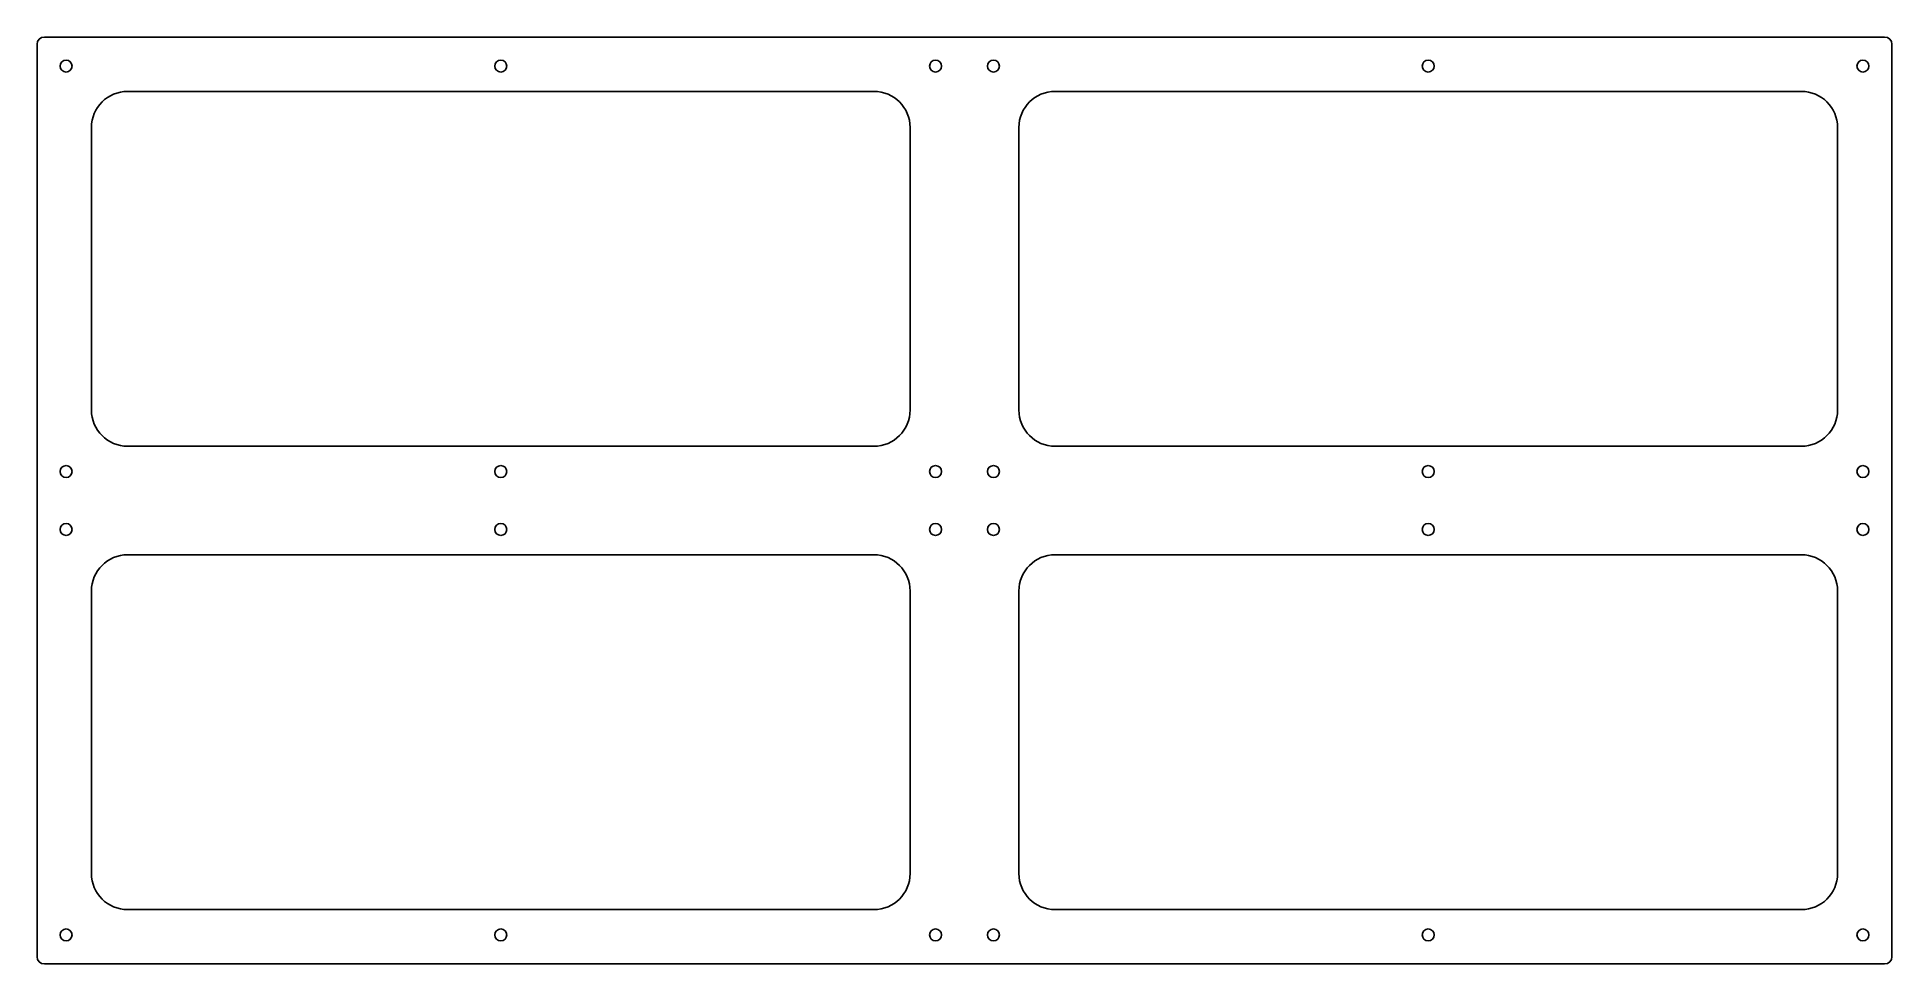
# Model space of a CAD drawing. Extents: x 10 to 522, y 10 to 266.
import ezdxf

# ---------------------------------------------------------------- set-up
doc = ezdxf.new("R2010")
doc.units = 0
doc.layers.add('C00-00-00-BLACK', color=7, linetype='CONTINUOUS')

msp = doc.modelspace()

# ---------------------------------------------------------------- linework, layer by layer
at = {"layer": 'C00-00-00-BLACK'}
for p, q in [((9.9999, 264), (9.9999, 12)), ((520.002, 266), (12, 266)), ((12, 266), (12, 266)), ((522.002, 12), (522.002, 264)), ((522.002, 264), (522.002, 264)), ((241, 251), (35.0001, 251)), ((35.0001, 251), (35.0001, 251)), ((497, 251), (291, 251)), ((291, 251), (291, 251)), ((25, 241), (25, 163)), ((251, 163), (251, 241)), ((251, 241), (251, 241)), ((281, 241), (281, 163)), ((507.002, 163), (507.002, 241)), ((507.002, 241), (507.002, 241)), ((25, 163), (25, 163)), ((281, 163), (281, 163)), ((35.0001, 153), (241, 153)), ((35.0001, 153), (35.0001, 153)), ((241, 153), (241, 153)), ((291, 153), (497, 153)), ((291, 153), (291, 153)), ((497, 153), (497, 153)), ((241, 123), (35.0001, 123)), ((35.0001, 123), (35.0001, 123)), ((497, 123), (291, 123)), ((291, 123), (291, 123)), ((25, 113), (25, 35.0001)), ((251, 35.0001), (251, 113)), ((251, 113), (251, 113)), ((281, 113), (281, 35.0001)), ((507.002, 35.0001), (507.002, 113)), ((507.002, 113), (507.002, 113)), ((25, 35.0001), (25, 35.0001)), ((281, 35.0001), (281, 35.0001)), ((35.0001, 25), (241, 25)), ((35.0001, 25), (35.0001, 25)), ((241, 25), (241, 25)), ((291, 25), (497, 25)), ((291, 25), (291, 25)), ((497, 25), (497, 25)), ((9.9999, 12), (9.9999, 12)), ((12, 9.9999), (520.002, 9.9999)), ((12, 9.9999), (12, 9.9999)), ((520.002, 9.9999), (520.002, 9.9999))]:
    msp.add_line(p, q, dxfattribs=at)
for points in [[(12, 266), (10.8955, 266), (9.9999, 265.104), (9.9999, 264)], [(522.002, 264), (522.002, 265.104), (521.106, 266), (520.002, 266)], [(17.9999, 259.65), (17.0888, 259.65), (16.3501, 258.911), (16.3501, 258)], [(16.3501, 258), (16.3501, 257.089), (17.0888, 256.35), (17.9999, 256.35)], [(19.6499, 258), (19.6499, 258.911), (18.9111, 259.65), (17.9999, 259.65)], [(17.9999, 256.35), (18.9111, 256.35), (19.6499, 257.089), (19.6499, 258)], [(138, 259.65), (137.089, 259.65), (136.35, 258.911), (136.35, 258)], [(136.35, 258), (136.35, 257.089), (137.089, 256.35), (138, 256.35)], [(139.65, 258), (139.65, 258.911), (138.911, 259.65), (138, 259.65)], [(138, 256.35), (138.911, 256.35), (139.65, 257.089), (139.65, 258)], [(258, 259.65), (257.089, 259.65), (256.35, 258.911), (256.35, 258)], [(256.35, 258), (256.35, 257.089), (257.089, 256.35), (258, 256.35)], [(259.65, 258), (259.65, 258.911), (258.911, 259.65), (258, 259.65)], [(258, 256.35), (258.911, 256.35), (259.65, 257.089), (259.65, 258)], [(274, 259.65), (273.089, 259.65), (272.35, 258.911), (272.35, 258)], [(272.35, 258), (272.35, 257.089), (273.089, 256.35), (274, 256.35)], [(275.65, 258), (275.65, 258.911), (274.911, 259.65), (274, 259.65)], [(274, 256.35), (274.911, 256.35), (275.65, 257.089), (275.65, 258)], [(394, 259.65), (393.09, 259.65), (392.349, 258.911), (392.349, 258)], [(392.349, 258), (392.349, 257.089), (393.09, 256.35), (394, 256.35)], [(395.651, 258), (395.651, 258.911), (394.91, 259.65), (394, 259.65)], [(394, 256.35), (394.91, 256.35), (395.651, 257.089), (395.651, 258)], [(514.001, 259.65), (513.091, 259.65), (512.35, 258.911), (512.35, 258)], [(512.35, 258), (512.35, 257.089), (513.091, 256.35), (514.001, 256.35)], [(515.652, 258), (515.652, 258.911), (514.911, 259.65), (514.001, 259.65)], [(514.001, 256.35), (514.911, 256.35), (515.652, 257.089), (515.652, 258)], [(35.0001, 251), (29.4772, 251), (25, 246.523), (25, 241)], [(251, 241), (251, 246.523), (246.523, 251), (241, 251)], [(291, 251), (285.477, 251), (281, 246.523), (281, 241)], [(507.002, 241), (507.002, 246.523), (502.521, 251), (497, 251)], [(25, 163), (25, 157.477), (29.4772, 153), (35.0001, 153)], [(241, 153), (246.523, 153), (251, 157.477), (251, 163)], [(281, 163), (281, 157.477), (285.477, 153), (291, 153)], [(497, 153), (502.521, 153), (507.002, 157.477), (507.002, 163)], [(17.9999, 147.65), (17.0888, 147.65), (16.3501, 146.911), (16.3501, 146)], [(16.3501, 146), (16.3501, 145.089), (17.0888, 144.35), (17.9999, 144.35)], [(19.6499, 146), (19.6499, 146.911), (18.9111, 147.65), (17.9999, 147.65)], [(17.9999, 144.35), (18.9111, 144.35), (19.6499, 145.089), (19.6499, 146)], [(138, 147.65), (137.089, 147.65), (136.35, 146.911), (136.35, 146)], [(136.35, 146), (136.35, 145.089), (137.089, 144.35), (138, 144.35)], [(139.65, 146), (139.65, 146.911), (138.911, 147.65), (138, 147.65)], [(138, 144.35), (138.911, 144.35), (139.65, 145.089), (139.65, 146)], [(258, 147.65), (257.089, 147.65), (256.35, 146.911), (256.35, 146)], [(256.35, 146), (256.35, 145.089), (257.089, 144.35), (258, 144.35)], [(259.65, 146), (259.65, 146.911), (258.911, 147.65), (258, 147.65)], [(258, 144.35), (258.911, 144.35), (259.65, 145.089), (259.65, 146)], [(274, 147.65), (273.089, 147.65), (272.35, 146.911), (272.35, 146)], [(272.35, 146), (272.35, 145.089), (273.089, 144.35), (274, 144.35)], [(275.65, 146), (275.65, 146.911), (274.911, 147.65), (274, 147.65)], [(274, 144.35), (274.911, 144.35), (275.65, 145.089), (275.65, 146)], [(394, 147.65), (393.09, 147.65), (392.349, 146.911), (392.349, 146)], [(392.349, 146), (392.349, 145.089), (393.09, 144.35), (394, 144.35)], [(395.651, 146), (395.651, 146.911), (394.91, 147.65), (394, 147.65)], [(394, 144.35), (394.91, 144.35), (395.651, 145.089), (395.651, 146)], [(514.001, 147.65), (513.091, 147.65), (512.35, 146.911), (512.35, 146)], [(512.35, 146), (512.35, 145.089), (513.091, 144.35), (514.001, 144.35)], [(515.652, 146), (515.652, 146.911), (514.911, 147.65), (514.001, 147.65)], [(514.001, 144.35), (514.911, 144.35), (515.652, 145.089), (515.652, 146)], [(17.9999, 131.65), (17.0888, 131.65), (16.3499, 130.911), (16.3499, 130)], [(16.3499, 130), (16.3499, 129.089), (17.0888, 128.35), (17.9999, 128.35)], [(19.6499, 130), (19.6499, 130.911), (18.9111, 131.65), (17.9999, 131.65)], [(17.9999, 128.35), (18.9111, 128.35), (19.6499, 129.089), (19.6499, 130)], [(138, 131.65), (137.089, 131.65), (136.35, 130.911), (136.35, 130)], [(136.35, 130), (136.35, 129.089), (137.089, 128.35), (138, 128.35)], [(139.65, 130), (139.65, 130.911), (138.911, 131.65), (138, 131.65)], [(138, 128.35), (138.911, 128.35), (139.65, 129.089), (139.65, 130)], [(258, 131.65), (257.089, 131.65), (256.35, 130.911), (256.35, 130)], [(256.35, 130), (256.35, 129.089), (257.089, 128.35), (258, 128.35)], [(259.65, 130), (259.65, 130.911), (258.911, 131.65), (258, 131.65)], [(258, 128.35), (258.911, 128.35), (259.65, 129.089), (259.65, 130)], [(274, 131.65), (273.089, 131.65), (272.35, 130.911), (272.35, 130)], [(272.35, 130), (272.35, 129.089), (273.089, 128.35), (274, 128.35)], [(275.65, 130), (275.65, 130.911), (274.911, 131.65), (274, 131.65)], [(274, 128.35), (274.911, 128.35), (275.65, 129.089), (275.65, 130)], [(394, 131.65), (393.09, 131.65), (392.349, 130.911), (392.349, 130)], [(392.349, 130), (392.349, 129.089), (393.09, 128.35), (394, 128.35)], [(395.651, 130), (395.651, 130.911), (394.91, 131.65), (394, 131.65)], [(394, 128.35), (394.91, 128.35), (395.651, 129.089), (395.651, 130)], [(514.001, 131.65), (513.091, 131.65), (512.35, 130.911), (512.35, 130)], [(512.35, 130), (512.35, 129.089), (513.091, 128.35), (514.001, 128.35)], [(515.652, 130), (515.652, 130.911), (514.911, 131.65), (514.001, 131.65)], [(514.001, 128.35), (514.911, 128.35), (515.652, 129.089), (515.652, 130)], [(35.0001, 123), (29.4772, 123), (25, 118.523), (25, 113)], [(251, 113), (251, 118.523), (246.523, 123), (241, 123)], [(291, 123), (285.477, 123), (281, 118.523), (281, 113)], [(507.002, 113), (507.002, 118.523), (502.521, 123), (497, 123)], [(25, 35.0001), (25, 29.4772), (29.4772, 25), (35.0001, 25)], [(241, 25), (246.523, 25), (251, 29.4772), (251, 35.0001)], [(281, 35.0001), (281, 29.4772), (285.477, 25), (291, 25)], [(497, 25), (502.521, 25), (507.002, 29.4772), (507.002, 35.0001)], [(17.9999, 19.6499), (17.0888, 19.6499), (16.3499, 18.9111), (16.3499, 17.9999)], [(16.3499, 17.9999), (16.3499, 17.0888), (17.0888, 16.3499), (17.9999, 16.3499)], [(19.6499, 17.9999), (19.6499, 18.9111), (18.9111, 19.6499), (17.9999, 19.6499)], [(17.9999, 16.3499), (18.9111, 16.3499), (19.6499, 17.0888), (19.6499, 17.9999)], [(138, 19.6499), (137.089, 19.6499), (136.35, 18.9111), (136.35, 17.9999)], [(136.35, 17.9999), (136.35, 17.0888), (137.089, 16.3499), (138, 16.3499)], [(139.65, 17.9999), (139.65, 18.9111), (138.911, 19.6499), (138, 19.6499)], [(138, 16.3499), (138.911, 16.3499), (139.65, 17.0888), (139.65, 17.9999)], [(258, 19.6499), (257.089, 19.6499), (256.35, 18.9111), (256.35, 17.9999)], [(256.35, 17.9999), (256.35, 17.0888), (257.089, 16.3499), (258, 16.3499)], [(259.65, 17.9999), (259.65, 18.9111), (258.911, 19.6499), (258, 19.6499)], [(258, 16.3499), (258.911, 16.3499), (259.65, 17.0888), (259.65, 17.9999)], [(274, 19.6499), (273.089, 19.6499), (272.35, 18.9111), (272.35, 17.9999)], [(272.35, 17.9999), (272.35, 17.0888), (273.089, 16.3499), (274, 16.3499)], [(275.65, 17.9999), (275.65, 18.9111), (274.911, 19.6499), (274, 19.6499)], [(274, 16.3499), (274.911, 16.3499), (275.65, 17.0888), (275.65, 17.9999)], [(394, 19.6499), (393.09, 19.6499), (392.349, 18.9111), (392.349, 17.9999)], [(392.349, 17.9999), (392.349, 17.0888), (393.09, 16.3499), (394, 16.3499)], [(395.651, 17.9999), (395.651, 18.9111), (394.91, 19.6499), (394, 19.6499)], [(394, 16.3499), (394.91, 16.3499), (395.651, 17.0888), (395.651, 17.9999)], [(514.001, 19.6499), (513.091, 19.6499), (512.35, 18.9111), (512.35, 17.9999)], [(512.35, 17.9999), (512.35, 17.0888), (513.091, 16.3499), (514.001, 16.3499)], [(515.652, 17.9999), (515.652, 18.9111), (514.911, 19.6499), (514.001, 19.6499)], [(514.001, 16.3499), (514.911, 16.3499), (515.652, 17.0888), (515.652, 17.9999)], [(9.9999, 12), (9.9999, 10.8955), (10.8955, 9.9999), (12, 9.9999)], [(520.002, 9.9999), (521.106, 9.9999), (522.002, 10.8955), (522.002, 12)]]:
    msp.add_open_spline(points, degree=3, dxfattribs=at)

doc.saveas('drawing.dxf')
